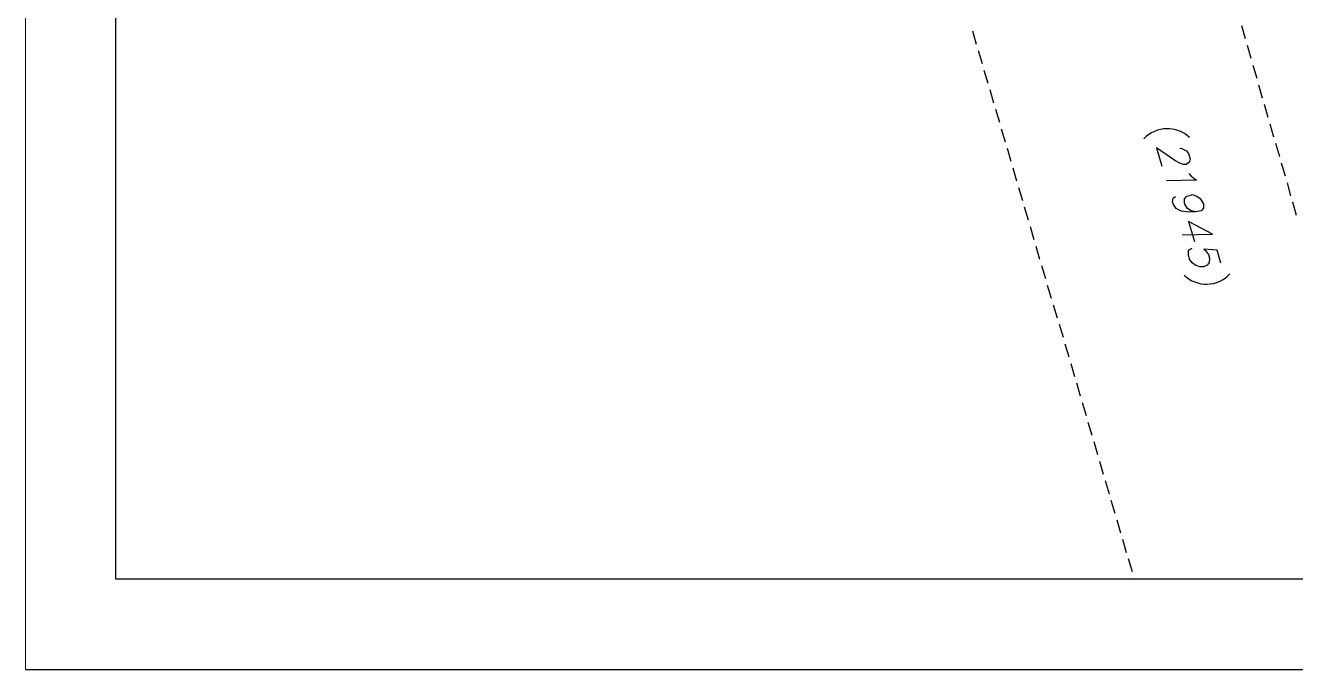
# Model space of a CAD drawing. Header units: millimetres. Extents: x -160 to 389, y -61 to 142.
# Drawn here: x -160 to -63.7, y -61.5 to -12.6 of the extents above; entities that cross this region are included whole.
import ezdxf

# ---------------------------------------------------------------- set-up
doc = ezdxf.new("R2010")
doc.units = ezdxf.units.MM
for name, color, linetype in [('PDF_0', 7, 'Continuous'), ('PDF_xref_Boundary$lines$(UV_map)$GR-10', 8, 'Continuous'), ('PDF_xref_Boundary$lines$(UV_map)$TX-11', 8, 'Continuous')]:
    doc.layers.add(name, color=color, linetype=linetype)

msp = doc.modelspace()

# ---------------------------------------------------------------- linework, layer by layer
msp.add_line((-159.977, -61.48), (389.388, -61.48))
at = {"layer": 'PDF_0', "lineweight": 0}
msp.add_lwpolyline([(-159.977, 142.439), (-159.977, -61.48)], dxfattribs=at)
at = {"layer": 'PDF_0', "lineweight": 25}
msp.add_lwpolyline([(-153.116, 135.577), (238.324, 135.577), (238.324, -54.619), (-153.116, -54.619)], close=True, dxfattribs=at)
at = {"layer": 'PDF_xref_Boundary$lines$(UV_map)$GR-10', "lineweight": 25}
for points in [[(-87.876, -14.062), (-88.167, -13.073)], [(-67.496, -13.655), (-67.787, -12.666)], [(-67.06, -15.138), (-67.351, -14.149)], [(-87.44, -15.545), (-87.731, -14.556)], [(-87.004, -17.027), (-87.295, -16.039)], [(-66.624, -16.649), (-66.914, -15.661)], [(-66.217, -18.132), (-66.478, -17.144)], [(-86.568, -18.51), (-86.859, -17.522)], [(-86.132, -19.993), (-86.423, -19.004)], [(-65.781, -19.615), (-66.071, -18.626)], [(-65.345, -21.098), (-65.635, -20.109)], [(-85.696, -21.476), (-85.986, -20.487)], [(-85.26, -22.958), (-85.55, -21.97)], [(-64.908, -22.58), (-65.199, -21.592)], [(-64.472, -24.063), (-64.763, -23.075)], [(-84.823, -24.441), (-85.114, -23.453)], [(-84.387, -25.924), (-84.678, -24.935)], [(-64.065, -25.546), (-64.327, -24.557)], [(-83.951, -27.407), (-84.242, -26.418)], [(-63.629, -27.029), (-63.92, -26.04)], [(-83.515, -28.889), (-83.806, -27.901)], [(-83.079, -30.372), (-83.37, -29.384)], [(-82.643, -31.855), (-82.934, -30.866)], [(-82.207, -33.337), (-82.498, -32.349)], [(-81.742, -34.82), (-82.062, -33.832)], [(-81.306, -36.303), (-81.596, -35.314)], [(-80.87, -37.786), (-81.16, -36.797)], [(-80.433, -39.268), (-80.724, -38.28)], [(-79.997, -40.751), (-80.288, -39.763)], [(-79.561, -42.234), (-79.852, -41.245)], [(-79.125, -43.717), (-79.416, -42.728)], [(-78.689, -45.199), (-78.98, -44.211)], [(-78.253, -46.682), (-78.544, -45.694)], [(-77.817, -48.165), (-78.108, -47.176)], [(-77.381, -49.647), (-77.672, -48.659)], [(-76.945, -51.13), (-77.235, -50.142)], [(-76.509, -52.613), (-76.799, -51.624)], [(-76.072, -54.067), (-76.363, -53.078)], [(-75.898, -54.619), (-75.927, -54.561)]]:
    msp.add_lwpolyline(points, dxfattribs=at)
at = {"layer": 'PDF_xref_Boundary$lines$(UV_map)$TX-11', "lineweight": 25}
for points in [[(-72.467, -21.97), (-72.38, -21.941), (-72.119, -22.057), (-71.973, -22.144), (-71.828, -22.348), (-71.682, -22.755), (-71.741, -22.958), (-71.828, -23.046), (-72.002, -23.162), (-72.235, -23.162), (-72.467, -23.075), (-72.845, -22.871), (-74.241, -21.912), (-73.834, -23.307)], [(-71.799, -23.86), (-71.624, -24.063), (-71.217, -24.354), (-73.485, -24.412)], [(-71.275, -26.767), (-71.624, -26.68), (-71.886, -26.505), (-72.089, -26.185), (-72.119, -26.098), (-72.119, -25.778), (-71.944, -25.575), (-71.653, -25.488), (-71.537, -25.459), (-71.188, -25.575), (-70.927, -25.749), (-70.723, -26.069), (-70.694, -26.156), (-70.694, -26.476), (-70.868, -26.68), (-71.275, -26.767), (-71.799, -26.796), (-72.38, -26.709), (-72.758, -26.505), (-72.962, -26.215), (-73.02, -26.011), (-72.991, -25.72), (-72.816, -25.604)], [(-72.293, -28.511), (-69.996, -28.453), (-71.828, -27.494), (-71.363, -29.006)], [(-69.357, -30.663), (-69.647, -29.674), (-70.665, -29.587), (-70.52, -29.703), (-70.316, -29.994), (-70.229, -30.285), (-70.258, -30.605), (-70.403, -30.808), (-70.694, -30.924), (-70.927, -30.924), (-71.275, -30.837), (-71.537, -30.634), (-71.741, -30.343), (-71.828, -30.023), (-71.828, -29.732), (-71.741, -29.616), (-71.537, -29.529)]]:
    msp.add_lwpolyline(points, dxfattribs=at)
for centre, radius, start, end in [((-73.426, -22.917), 2.459, 46.71808, 136.17017), ((-70.46, -29.827), 2.421, 225.83245, 317.0558)]:
    msp.add_arc(centre, radius, start, end, dxfattribs=at)

doc.saveas('drawing.dxf')
